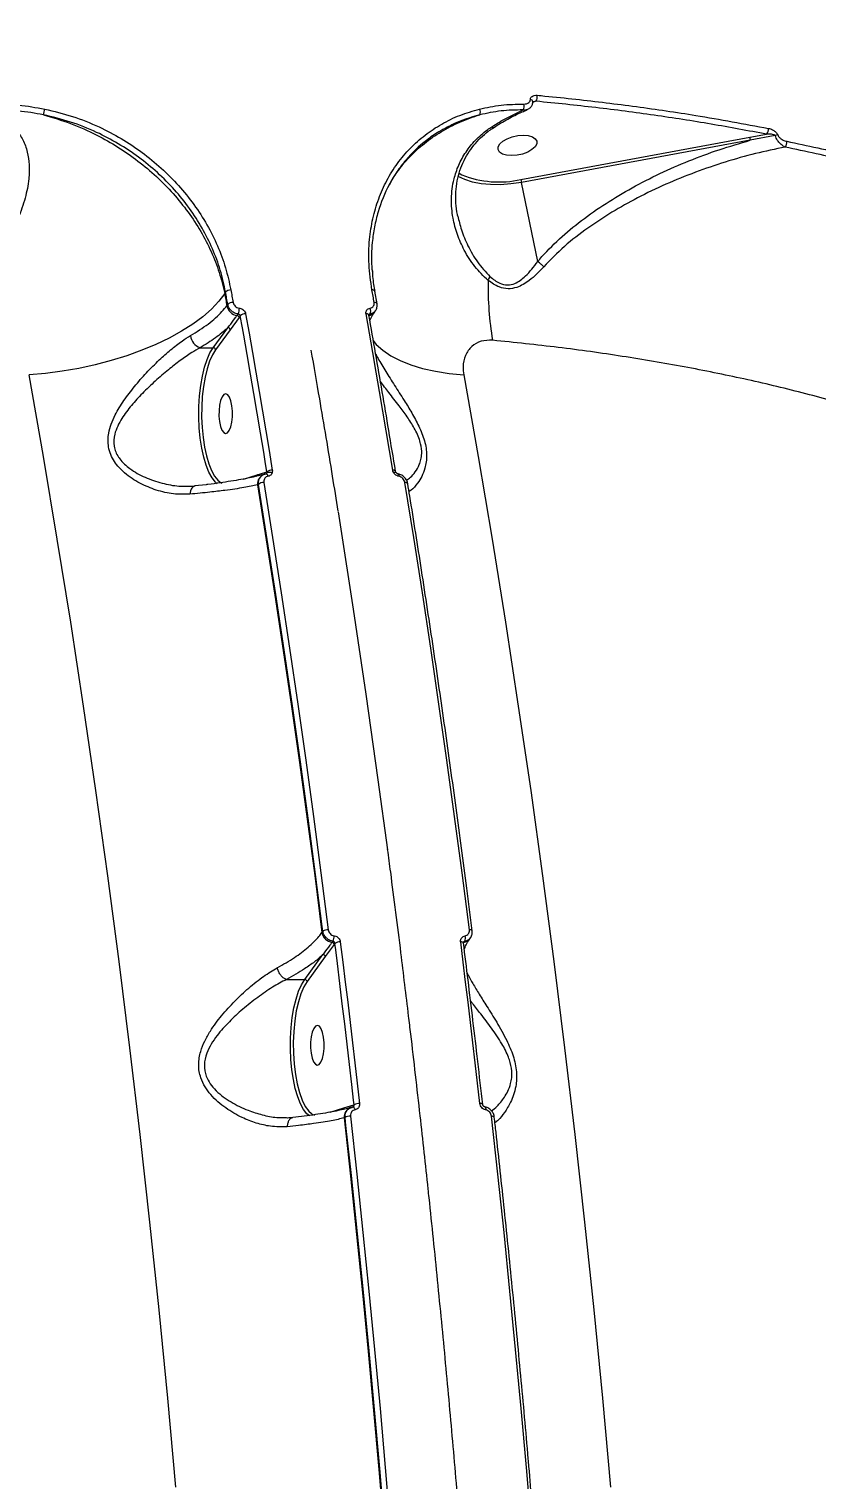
# Model space of a CAD drawing. Header units: millimetres. Extents: x -6901 to 7060, y -7557 to 6158.
# Drawn here: x -968.3 to -789.4, y 652.4 to 981.6 of the extents above; entities that cross this region are included whole.
import ezdxf

# ---------------------------------------------------------------- set-up
doc = ezdxf.new("R2010")
doc.units = ezdxf.units.MM
for name, color, linetype in [('DIKOM_ОБЪЕКТ', 7, 'Continuous'), ('DIKOM_РАЗМЕР_ЗОНА', 7, 'Continuous'), ('DIKOM_РАЗМЕР_ОБЪЕКТА', 7, 'Continuous')]:
    doc.layers.add(name, color=color, linetype=linetype)
doc.styles.add('style1', font='arial.ttf', dxfattribs={"width": 0.8})
doc.dimstyles.new('1-50', dxfattribs={"dimtxt": 300, "dimasz": 200, "dimexe": 100, "dimexo": 0, "dimgap": 100, "dimtad": 1, "dimtxsty": 'style1', "dimcen": 200, "dimclrd": 7, "dimclre": 7, "dimclrt": 7, "dimadec": 1, "dimazin": 2, "dimtfac": 1, "dimtmove": 0, "dimatfit": 2, "dimfxl": 0, "dimlwd": 25, "dimlwe": 18, "dimarcsym": 0})

# ---------------------------------------------------------------- blocks, each defined once
blk = doc.blocks.new('*D2')
at = {"layer": 'Defpoints', "color": 0, "transparency": 16777216}
for p in [(-1102.73, 4151.17), (-5819.23, -4492.42), (4721.24, -4492.42)]:
    blk.add_point(p, dxfattribs=at)
at = {"layer": 'DIKOM_РАЗМЕР_ОБЪЕКТА', "color": 7, "lineweight": 18, "transparency": 16777216}
for p, q in [((-1102.73, 4151.17), (-5919.23, 4151.17)), ((4721.24, -4492.42), (-5919.23, -4492.42))]:
    blk.add_line(p, q, dxfattribs=at)
at = {"layer": 'DIKOM_РАЗМЕР_ОБЪЕКТА', "color": 7, "lineweight": 25, "transparency": 16777216}
blk.add_line((-5819.23, 3951.17), (-5819.23, -4292.42), dxfattribs=at)
at = {"layer": 'DIKOM_РАЗМЕР_ОБЪЕКТА', "color": 7, "transparency": 16777216}
for points in [[(-5852.56, 3951.17), (-5785.89, 3951.17), (-5819.23, 4151.17)], [(-5852.56, -4292.42), (-5785.89, -4292.42), (-5819.23, -4492.42)]]:
    blk.add_solid(points, dxfattribs=at)
at = {"layer": 'DIKOM_РАЗМЕР_ОБЪЕКТА', "color": 7, "transparency": 16777216, "insert": (-6072.4, -170.63), "char_height": 300, "attachment_point": 5, "rotation": 90, "style": 'style1'}
blk.add_mtext('8650', dxfattribs=at)
blk = doc.blocks.new('*D3')
at = {"layer": 'Defpoints', "color": 0, "transparency": 16777216}
for p in [(-1553.27, 6158.28), (-6450.85, -6312.94), (5659.92, -6312.94)]:
    blk.add_point(p, dxfattribs=at)
at = {"layer": 'DIKOM_РАЗМЕР_ЗОНА', "color": 7, "lineweight": 18, "transparency": 16777216}
for p, q in [((-1553.27, 6158.28), (-6550.85, 6158.28)), ((5659.92, -6312.94), (-6550.85, -6312.94))]:
    blk.add_line(p, q, dxfattribs=at)
at = {"layer": 'DIKOM_РАЗМЕР_ЗОНА', "color": 7, "lineweight": 25, "transparency": 16777216}
blk.add_line((-6450.85, 5958.28), (-6450.85, -6112.94), dxfattribs=at)
at = {"layer": 'DIKOM_РАЗМЕР_ЗОНА', "color": 7, "transparency": 16777216}
for points in [[(-6484.18, 5958.28), (-6417.52, 5958.28), (-6450.85, 6158.28)], [(-6484.18, -6112.94), (-6417.52, -6112.94), (-6450.85, -6312.94)]]:
    blk.add_solid(points, dxfattribs=at)
at = {"layer": 'DIKOM_РАЗМЕР_ЗОНА', "color": 7, "transparency": 16777216, "insert": (-6704.02, -77.33), "char_height": 300, "attachment_point": 5, "rotation": 90, "style": 'style1'}
blk.add_mtext('12500', dxfattribs=at)

msp = doc.modelspace()

# ---------------------------------------------------------------- linework, layer by layer
at = {"layer": 'DIKOM_ОБЪЕКТ', "color": 7, "linetype": 'Continuous', "lineweight": 15}
for p, q in [((-853.209, 965.175), (-853.94, 964.91)), ((-856.627, 947.422), (-804.692, 956.989)), ((-804.576, 956.319), (-856.511, 946.753)), ((-804.692, 956.989), (-800.856, 957.688)), ((-798.923, 957.409), (-804.576, 956.319)), ((-870.67, 948.835), (-870.007, 948.463)), ((-852.822, 928.8), (-856.511, 946.753)), ((-923.671, 921.905), (-923.865, 921.565)), ((-889.289, 919.249), (-889.798, 922.083)), ((-923.368, 918.795), (-923.163, 919.073)), ((-920.592, 916.112), (-922.605, 913.332)), ((-921.055, 916.559), (-920.813, 916.887)), ((-920.316, 916.488), (-920.592, 916.112)), ((-919.832, 913.761), (-920.316, 916.488)), ((-890.9, 916.887), (-891.141, 916.559)), ((-889.875, 917.313), (-889.651, 917.617)), ((-926.481, 909.256), (-923.146, 913.786)), ((-922.605, 913.332), (-925.939, 908.803)), ((-929.443, 909.256), (-926.481, 909.256)), ((-914.266, 881.077), (-914.654, 883.436)), ((-919.576, 879.465), (-916.528, 880.414)), ((-914.818, 880.548), (-914.902, 880.52)), ((-914.556, 880.612), (-914.856, 880.526)), ((-914.736, 880.574), (-914.818, 880.548)), ((-914.726, 880.545), (-914.478, 880.637)), ((-914.521, 880.62), (-914.556, 880.612)), ((-914.478, 880.637), (-914.431, 880.652)), ((-928.092, 878.183), (-930.606, 877.888)), ((-916.186, 878.235), (-916.424, 878.161)), ((-915.561, 874.377), (-916.186, 878.235)), ((-901.575, 776.856), (-901.714, 777.955)), ((-901.78, 776.577), (-901.575, 776.856)), ((-899.005, 773.894), (-901.022, 771.108)), ((-899.467, 774.341), (-899.285, 774.589)), ((-898.846, 774.109), (-899.005, 773.894)), ((-898.669, 772.688), (-898.846, 774.109)), ((-869.554, 774.341), (-869.633, 774.233)), ((-869.371, 774.589), (-869.554, 774.341)), ((-868.287, 775.095), (-868.102, 775.346)), ((-905.709, 765.929), (-901.563, 771.561)), ((-901.022, 771.108), (-905.167, 765.476)), ((-909.848, 765.929), (-905.709, 765.929)), ((-896.796, 736.796), (-894.533, 737.458)), ((-894.487, 737.473), (-894.612, 738.577)), ((-894.533, 737.458), (-894.487, 737.473)), ((-899.901, 735.829), (-896.796, 736.796)), ((-896.546, 734.588), (-896.775, 734.517)), ((-896.35, 732.829), (-896.546, 734.588)), ((-895.169, 736.904), (-895.223, 736.886)), ((-894.907, 736.968), (-895.19, 736.882)), ((-895.029, 736.948), (-895.169, 736.904)), ((-895.018, 736.918), (-894.768, 737.011)), ((-894.855, 736.981), (-894.907, 736.968)), ((-894.768, 737.011), (-894.72, 737.029))]:
    msp.add_line(p, q, dxfattribs=at)
at = {"layer": 'DIKOM_ОБЪЕКТ', "color": 7, "linetype": 'Continuous', "lineweight": 15, "flags": 128}
for points in [[(-856.105, 957.472), (-854.967, 957.378), (-854.028, 957.104), (-853.364, 956.672), (-853.029, 956.117), (-853.051, 955.485), (-853.426, 954.825), (-854.126, 954.192), (-855.092, 953.637), (-856.248, 953.205), (-857.498, 952.931), (-858.743, 952.837), (-859.881, 952.931), (-860.82, 953.205), (-861.484, 953.637), (-861.819, 954.192), (-861.797, 954.825), (-861.422, 955.485), (-860.722, 956.117), (-859.756, 956.672), (-858.6, 957.104), (-857.35, 957.378), (-856.105, 957.472)], [(-870.053, 947.698), (-870.835, 948.111), (-870.925, 948.165)], [(-856.511, 946.753), (-858.903, 946.407), (-861.26, 946.242), (-863.533, 946.262), (-865.671, 946.464), (-867.628, 946.846), (-869.362, 947.399), (-870.053, 947.698)], [(-923.163, 919.073), (-923.226, 919.427), (-923.29, 919.782), (-923.353, 920.136), (-923.417, 920.49), (-923.48, 920.844), (-923.544, 921.198), (-923.608, 921.551), (-923.671, 921.905)], [(-922.467, 922.371), (-922.404, 922.017), (-922.34, 921.663), (-922.276, 921.308), (-922.213, 920.954), (-922.149, 920.6), (-922.086, 920.245), (-922.022, 919.891), (-921.959, 919.536)], [(-889.933, 919.536), (-889.996, 919.891), (-890.06, 920.245), (-890.123, 920.6), (-890.187, 920.954), (-890.251, 921.308), (-890.314, 921.663), (-890.378, 922.017), (-890.442, 922.371)], [(-889.797, 922.079), (-889.797, 922.079), (-889.829, 922.158), (-889.895, 922.228), (-889.993, 922.286), (-890.12, 922.33), (-890.272, 922.359), (-890.442, 922.371)], [(-923.865, 921.565), (-925.191, 919.787), (-926.848, 918.026), (-928.82, 916.296), (-931.09, 914.615), (-933.636, 912.997), (-936.437, 911.457), (-939.465, 910.01), (-942.694, 908.667), (-946.094, 907.443), (-949.634, 906.347), (-953.281, 905.39), (-957.004, 904.58), (-960.767, 903.925), (-964.536, 903.431), (-968.277, 903.103)], [(-923.865, 921.565), (-923.803, 921.219), (-923.741, 920.873), (-923.678, 920.527), (-923.616, 920.18), (-923.554, 919.834), (-923.492, 919.488), (-923.43, 919.141), (-923.368, 918.795)], [(-889.289, 919.249), (-889.32, 919.325), (-889.386, 919.394), (-889.484, 919.452), (-889.611, 919.496), (-889.763, 919.524), (-889.933, 919.536)], [(-919.106, 916.949), (-918.327, 912.551), (-917.555, 908.143), (-916.788, 903.727), (-916.028, 899.301), (-915.275, 894.866), (-914.527, 890.423), (-913.786, 885.97), (-913.05, 881.508)], [(-885.734, 881.509), (-886.469, 885.97), (-887.211, 890.423), (-887.958, 894.866), (-888.712, 899.301), (-889.472, 903.727), (-890.238, 908.143), (-891.011, 912.551), (-891.789, 916.949)], [(-891.141, 916.663), (-891.172, 916.739), (-891.239, 916.808), (-891.338, 916.865), (-891.466, 916.909), (-891.618, 916.937), (-891.789, 916.949)], [(-914.654, 883.436), (-915, 885.534), (-915.741, 889.983), (-916.488, 894.423), (-917.241, 898.854), (-918.001, 903.276), (-918.766, 907.689), (-919.538, 912.093), (-919.832, 913.761)], [(-925.59, 878.375), (-925.974, 878.726), (-926.739, 879.703), (-927.446, 881), (-928.08, 882.587), (-928.627, 884.43), (-929.075, 886.49), (-929.414, 888.719), (-929.638, 891.071), (-929.74, 893.493), (-929.718, 895.933), (-929.574, 898.336), (-929.31, 900.652), (-928.932, 902.828), (-928.449, 904.817), (-927.871, 906.576), (-927.21, 908.067), (-926.481, 909.256)], [(-925.939, 908.803), (-926.646, 907.65), (-927.287, 906.204), (-927.847, 904.498), (-928.316, 902.569), (-928.683, 900.459), (-928.938, 898.214), (-929.078, 895.883), (-929.099, 893.517), (-929, 891.168), (-928.784, 888.888), (-928.455, 886.726), (-928.02, 884.729), (-927.49, 882.942), (-926.875, 881.403), (-926.189, 880.146), (-925.448, 879.198), (-924.998, 878.798)], [(-890.26, 910.979), (-889.446, 910.01), (-887.96, 908.667), (-886.151, 907.443), (-884.034, 906.347), (-881.63, 905.39), (-878.959, 904.58), (-876.046, 903.925), (-872.919, 903.431), (-869.605, 903.103)], [(-934.931, 650.764), (-936.776, 670.91), (-938.743, 690.956), (-940.833, 710.897), (-943.044, 730.726), (-945.375, 750.436), (-947.827, 770.021), (-950.398, 789.475), (-953.087, 808.792), (-955.894, 827.965), (-958.817, 846.989), (-961.856, 865.857), (-965.009, 884.564), (-968.277, 903.103)], [(-869.605, 903.103), (-866.337, 884.564), (-863.184, 865.857), (-860.145, 846.989), (-857.221, 827.965), (-854.415, 808.792), (-851.726, 789.475), (-849.155, 770.021), (-846.703, 750.436), (-844.371, 730.726), (-842.161, 710.897), (-840.071, 690.956), (-838.103, 670.91), (-836.259, 650.764)], [(-923.222, 889.956), (-922.82, 890.471), (-922.485, 891.295), (-922.243, 892.362), (-922.113, 893.585), (-922.106, 894.866), (-922.223, 896.1), (-922.455, 897.188), (-922.781, 898.041), (-923.177, 898.591), (-923.61, 898.792), (-924.044, 898.629), (-924.445, 898.114), (-924.781, 897.29), (-925.023, 896.223), (-925.153, 895), (-925.16, 893.719), (-925.042, 892.485), (-924.811, 891.397), (-924.484, 890.544), (-924.089, 889.994), (-923.656, 889.793), (-923.222, 889.956)], [(-914.478, 880.637), (-914.421, 880.642), (-914.36, 880.624), (-914.298, 880.583), (-914.236, 880.52), (-914.175, 880.437), (-914.116, 880.335), (-914.062, 880.218), (-914.012, 880.087)], [(-885.088, 881.238), (-885.088, 881.239), (-885.119, 881.312), (-885.185, 881.377), (-885.284, 881.431), (-885.411, 881.472), (-885.563, 881.498), (-885.734, 881.509)], [(-884.564, 880.637), (-884.516, 880.642), (-884.516, 880.642)], [(-884.516, 880.642), (-884.472, 880.624), (-884.434, 880.583), (-884.401, 880.52), (-884.374, 880.437), (-884.356, 880.335), (-884.344, 880.218), (-884.341, 880.087)], [(-930.604, 877.879), (-930.637, 877.874), (-930.879, 877.79), (-931.104, 877.635), (-931.305, 877.415), (-931.476, 877.135), (-931.613, 876.805), (-931.71, 876.433), (-931.766, 876.03)], [(-924.998, 878.798), (-924.666, 878.58), (-924.501, 878.495)], [(-916.424, 878.161), (-914.421, 865.683), (-912.467, 853.138), (-910.562, 840.529), (-908.706, 827.857), (-906.899, 815.125), (-905.143, 802.333), (-903.436, 789.483), (-901.78, 776.577)], [(-914.976, 878.665), (-912.976, 866.2), (-911.025, 853.67), (-909.123, 841.076), (-907.269, 828.42), (-905.466, 815.702), (-903.711, 802.926), (-902.007, 790.091), (-900.353, 777.201)], [(-868.327, 777.201), (-869.981, 790.091), (-871.686, 802.926), (-873.44, 815.702), (-875.244, 828.42), (-877.097, 841.076), (-878.999, 853.671), (-880.951, 866.201), (-882.951, 878.665)], [(-882.31, 878.396), (-882.34, 878.469), (-882.406, 878.533), (-882.503, 878.586), (-882.63, 878.627), (-882.781, 878.654), (-882.951, 878.665)], [(-901.714, 777.955), (-903.228, 789.735), (-904.931, 802.559), (-906.684, 815.325), (-908.486, 828.032), (-910.338, 840.678), (-912.239, 853.261), (-914.188, 865.781), (-915.561, 874.377)], [(-898.143, 872.052), (-897.665, 869.065), (-894.685, 849.918), (-891.819, 830.623), (-889.068, 811.185), (-886.92, 795.309)], [(-867.694, 776.981), (-867.694, 776.985), (-867.722, 777.043), (-867.786, 777.095), (-867.882, 777.138), (-868.007, 777.171), (-868.157, 777.192), (-868.327, 777.201)], [(-897.618, 774.453), (-897.051, 769.892), (-896.49, 765.325), (-895.935, 760.751), (-895.386, 756.17), (-894.844, 751.584), (-894.308, 746.991), (-893.779, 742.391), (-893.255, 737.786)], [(-865.939, 737.786), (-866.463, 742.391), (-866.992, 746.991), (-867.528, 751.584), (-868.07, 756.17), (-868.619, 760.751), (-869.174, 765.325), (-869.735, 769.892), (-870.302, 774.453)], [(-869.663, 774.233), (-869.664, 774.238), (-869.693, 774.296), (-869.757, 774.348), (-869.854, 774.391), (-869.98, 774.423), (-870.131, 774.444), (-870.302, 774.453)], [(-869.668, 774.305), (-869.63, 774.321), (-869.554, 774.341)], [(-894.612, 738.577), (-895.01, 742.074), (-895.539, 746.67), (-896.075, 751.259), (-896.616, 755.842), (-897.164, 760.419), (-897.719, 764.989), (-898.279, 769.552), (-898.669, 772.688)], [(-904.644, 734.981), (-905.194, 735.463), (-905.954, 736.445), (-906.657, 737.742), (-907.287, 739.327), (-907.83, 741.166), (-908.276, 743.218), (-908.613, 745.439), (-908.835, 747.781), (-908.937, 750.192), (-908.917, 752.622), (-908.775, 755.016), (-908.514, 757.323), (-908.14, 759.494), (-907.662, 761.48), (-907.088, 763.239), (-906.433, 764.733), (-905.709, 765.929)], [(-905.167, 765.476), (-905.906, 764.242), (-906.57, 762.689), (-907.144, 760.854), (-907.614, 758.781), (-907.968, 756.52), (-908.198, 754.126), (-908.299, 751.657), (-908.267, 749.172), (-908.104, 746.731), (-907.814, 744.394), (-907.403, 742.216), (-906.882, 740.251), (-906.263, 738.545), (-905.561, 737.141), (-904.793, 736.071), (-904.166, 735.49)], [(-902.42, 746.671), (-902.018, 747.185), (-901.683, 748.009), (-901.441, 749.076), (-901.311, 750.3), (-901.304, 751.58), (-901.421, 752.815), (-901.653, 753.902), (-901.979, 754.756), (-902.375, 755.305), (-902.808, 755.507), (-903.242, 755.343), (-903.643, 754.829), (-903.979, 754.005), (-904.221, 752.938), (-904.351, 751.715), (-904.358, 750.434), (-904.24, 749.2), (-904.009, 748.112), (-903.682, 747.259), (-903.287, 746.709), (-902.854, 746.508), (-902.42, 746.671)], [(-865.302, 737.583), (-865.303, 737.59), (-865.331, 737.643), (-865.395, 737.69), (-865.491, 737.729), (-865.618, 737.759), (-865.769, 737.778), (-865.939, 737.786)], [(-904.166, 735.49), (-903.978, 735.363), (-903.447, 735.109)], [(-896.775, 734.517), (-895.328, 721.332), (-893.932, 708.099), (-892.588, 694.821), (-891.296, 681.498), (-890.056, 668.133), (-888.869, 654.727), (-887.735, 641.282), (-886.653, 627.8)], [(-895.32, 734.899), (-893.874, 721.729), (-892.48, 708.512), (-891.138, 695.249), (-889.848, 681.941), (-888.609, 668.592), (-887.424, 655.202), (-886.29, 641.773), (-885.209, 628.307)], [(-894.768, 737.011), (-894.708, 737.015), (-894.645, 736.991), (-894.579, 736.939), (-894.514, 736.861), (-894.45, 736.759), (-894.389, 736.636), (-894.334, 736.496), (-894.286, 736.343)], [(-864.855, 737.011), (-864.803, 737.016), (-864.799, 737.015), (-864.748, 736.991), (-864.703, 736.939), (-864.667, 736.861), (-864.639, 736.759), (-864.621, 736.636), (-864.613, 736.496), (-864.616, 736.343)], [(-853.184, 628.307), (-854.264, 641.773), (-855.398, 655.202), (-856.584, 668.592), (-857.822, 681.941), (-859.112, 695.249), (-860.454, 708.512), (-861.848, 721.729), (-863.294, 734.899)], [(-862.663, 734.7), (-862.664, 734.704), (-862.691, 734.757), (-862.754, 734.804), (-862.849, 734.843), (-862.974, 734.872), (-863.124, 734.891), (-863.294, 734.899)], [(-886.472, 628.436), (-887.524, 641.539), (-888.656, 654.957), (-889.841, 668.336), (-891.078, 681.674), (-892.368, 694.97), (-893.709, 708.223), (-895.102, 721.429), (-896.35, 732.829)]]:
    msp.add_lwpolyline(points, dxfattribs=at)
at = {"layer": 'DIKOM_ОБЪЕКТ', "color": 7, "linetype": 'Continuous', "lineweight": 15}
for centre, radius, start, end in [((-857.574, 964.068), 1.676, 328.78933, 16.16238), ((-854.535, 964.941), 0.637, 12.29967, 84.39469), ((-854.665, 966.166), 1.761, 325.75132, 11.92192), ((-973.898, 964.792), 9.301, 343.13463, 351.43475), ((-867.223, 962.709), 1.387, 333.65275, 30.21803), ((-801.949, 958.735), 1.514, 316.24047, 11.06409), ((-794.999, 958.323), 9.784, 187.8363, 191.81696), ((-798.232, 955.407), 2.117, 92.46774, 109.03802), ((-797.787, 955.804), 1.519, 317.26598, 10.68413), ((-861.646, 969.429), 22.572, 248.25895, 282.8474), ((-846.904, 948.762), 9.816, 187.84266, 191.8106), ((-867.704, 926.943), 4.342, 326.38977, 339.14188), ((-922.541, 920.77), 1.602, 87.38848, 134.89544), ((-790.725, 923.283), 73.375, 179.01894, 189.68019), ((-920.618, 919.326), 2.801, 190.92619, 261.02407), ((-922.032, 917.93), 1.608, 87.38682, 134.6912), ((-921.142, 916.006), 0.56, 10.91732, 81.03465), ((-923.667, 918.189), 3.136, 335.485, 1.00939), ((-919.184, 915.335), 1.616, 87.23241, 134.48542), ((-891.431, 918.488), 1.951, 278.55362, 322.9425), ((-892.347, 917.608), 1.617, 333.52104, 23.13274), ((-928.318, 912.413), 3.352, 187.18672, 250.38942), ((-923.154, 913.227), 0.559, 10.88907, 89.26479), ((-926.488, 908.697), 0.559, 10.88103, 89.28025), ((-917.024, 880.392), 0.496, 320.61178, 2.57227), ((-914.066, 878.31), 2.363, 110.73038, 183.6085), ((-914.644, 881.059), 0.456, 294.64346, 335.05596), ((-913.134, 879.818), 1.693, 87.16897, 131.95599), ((-913.71, 879.755), 1.227, 60.75574, 115.0796), ((-885.068, 880.363), 0.604, 80.79544, 129.92727), ((-915.057, 876.971), 1.696, 87.29052, 131.79248), ((-900.447, 775.202), 2.001, 87.28879, 124.29657), ((-899.03, 777.107), 2.801, 190.92545, 261.02557), ((-899.555, 773.788), 0.56, 10.92948, 81.02249), ((-901.817, 775.858), 2.832, 333.38203, 359.39092), ((-897.717, 772.438), 2.017, 87.19316, 124.05539), ((-869.844, 776.27), 1.951, 278.55235, 322.94317), ((-870.81, 775.277), 1.594, 334.45957, 20.23327), ((-901.571, 771.002), 0.559, 10.8808, 89.27677), ((-905.716, 765.37), 0.559, 10.87668, 89.28089), ((-895.004, 737.428), 0.472, 288.48134, 3.6525), ((-893.358, 735.613), 2.176, 87.28392, 121.24785), ((-897.29, 736.774), 0.495, 318.78658, 2.58578), ((-894.419, 734.666), 2.361, 109.92193, 183.62582), ((-895.419, 732.718), 2.184, 87.38176, 121.059)]:
    msp.add_arc(centre, radius, start, end, dxfattribs=at)
for points, knots in [([(-1392.428, 837.204), (-1390.636, 839.493), (-1385.931, 845.498), (-1377.088, 855.126), (-1366.055, 866.05), (-1354.065, 876.705), (-1341.239, 887.063), (-1327.642, 897.102), (-1313.056, 906.985), (-1297.489, 916.67), (-1280.974, 926.118), (-1263.868, 935.126), (-1246.245, 943.671), (-1228.187, 951.745), (-1209.403, 959.476), (-1189.93, 966.825), (-1169.821, 973.755), (-1149.504, 980.119), (-1129.055, 985.908), (-1108.549, 991.127), (-1087.663, 995.858), (-1066.456, 1000.064), (-1044.996, 1003.717), (-1023.733, 1006.743), (-1002.738, 1009.144), (-982.07, 1010.939), (-961.411, 1012.155), (-940.837, 1012.763), (-920.418, 1012.751), (-901.998, 1012.152), (-885.482, 1011.167), (-875.763, 1010.265), (-870.898, 1009.814)], [0, 0, 0, 0, 0.0213229, 0.0559646, 0.0906345, 0.1252764, 0.1589414, 0.1926323, 0.2262974, 0.2609393, 0.2956097, 0.3302517, 0.3639414, 0.3976567, 0.4313463, 0.4660117, 0.5007054, 0.5353709, 0.5691159, 0.6028868, 0.6366318, 0.6713524, 0.7061012, 0.7408219, 0.7746511, 0.8085063, 0.8423356, 0.8771407, 0.9119739, 0.946779, 0.9733646, 1, 1, 1, 1]), ([(-976.499, 964.535), (-974.54, 964.51), (-970.596, 964.458), (-966.675, 963.759), (-964.7, 963.407)], [0, 0, 0, 0, 0.4964926, 1, 1, 1, 1]), ([(-866.025, 963.407), (-864.41, 963.755), (-861.157, 964.456), (-857.703, 964.508), (-855.964, 964.535)], [0, 0, 0, 0, 0.4964961, 1, 1, 1, 1]), ([(-855.964, 964.535), (-855.748, 964.548), (-855.32, 964.574), (-854.842, 964.819), (-854.533, 965.159), (-854.493, 965.44), (-854.473, 965.575)], [0, 0, 0, 0, 0.297501, 0.5890715, 0.8028673, 1, 1, 1, 1]), ([(-855.207, 963.276), (-855.012, 963.367), (-854.602, 963.558), (-854.155, 964.092), (-853.91, 964.639), (-853.938, 964.979), (-853.946, 965.077)], [0, 0, 0, 0, 0.2784704, 0.5847505, 0.8792775, 1, 1, 1, 1]), ([(-854.473, 965.575), (-854.472, 965.609), (-854.466, 965.762), (-854.369, 966.031), (-854.075, 966.333), (-853.585, 966.54), (-853.161, 966.533), (-852.941, 966.53)], [0, 0, 0, 0, 0.0490769, 0.2179404, 0.4267023, 0.7022364, 1, 1, 1, 1]), ([(-853.947, 964.973), (-853.949, 964.976), (-853.953, 964.979), (-853.892, 964.996), (-853.876, 965)], [0, 0, 0, 0, 0.7378641, 1, 1, 1, 1]), ([(-853.209, 965.175), (-853.383, 965.144), (-853.612, 965.103), (-853.824, 965.017), (-853.874, 964.997)], [0, 0, 0, 0, 0.7614757, 1, 1, 1, 1]), ([(-800.856, 957.688), (-805.037, 958.473), (-813.399, 960.044), (-826.363, 962.04), (-839.6, 963.793), (-848.672, 964.714), (-853.209, 965.175)], [0, 0, 0, 0, 0.2493134, 0.4986282, 0.7493133, 1, 1, 1, 1]), ([(-852.941, 966.53), (-852.355, 966.474), (-849.425, 966.193), (-841.851, 965.406), (-830.377, 963.999), (-815.72, 961.857), (-805.922, 960.039), (-800.463, 959.026)], [0, 0, 0, 0, 0.0321668, 0.1608346, 0.4183963, 0.6759574, 1, 1, 1, 1]), ([(-964.997, 962.094), (-966.901, 962.435), (-970.736, 963.121), (-974.595, 963.174), (-976.538, 963.2)], [0, 0, 0, 0, 0.4964836, 1, 1, 1, 1]), ([(-964.997, 962.094), (-962.932, 961.486), (-958.804, 960.269), (-953.146, 957.726), (-948.041, 954.832), (-943.504, 951.675), (-939.297, 948.141), (-935.488, 944.257), (-932.114, 940.084), (-929.213, 935.674), (-926.856, 931.077), (-924.999, 926.356), (-924.243, 923.16), (-923.865, 921.565)], [0, 0, 0, 0, 0.1033751, 0.2067501, 0.2946067, 0.3827349, 0.4705917, 0.5587484, 0.6471792, 0.7353363, 0.8234658, 0.9118691, 1, 1, 1, 1]), ([(-923.671, 921.905), (-924.027, 923.554), (-924.74, 926.855), (-926.558, 931.711), (-928.894, 936.422), (-931.797, 940.916), (-935.197, 945.14), (-939.055, 949.035), (-943.335, 952.532), (-947.967, 955.604), (-953.137, 958.321), (-958.819, 960.603), (-962.938, 961.597), (-964.997, 962.094)], [0, 0, 0, 0, 0.0886936, 0.1776678, 0.2663587, 0.3550662, 0.4440572, 0.5327618, 0.6211389, 0.7097994, 0.7981765, 0.8990872, 1, 1, 1, 1]), ([(-964.7, 963.407), (-962.597, 962.898), (-958.389, 961.879), (-952.584, 959.544), (-947.301, 956.768), (-942.568, 953.63), (-938.194, 950.058), (-934.251, 946.081), (-930.775, 941.77), (-927.808, 937.183), (-925.419, 932.376), (-923.561, 927.421), (-922.832, 924.053), (-922.467, 922.371)], [0, 0, 0, 0, 0.1009693, 0.201936, 0.2903383, 0.3790231, 0.4674243, 0.5561139, 0.6450888, 0.7337801, 0.8224245, 0.9113542, 1, 1, 1, 1]), ([(-890.442, 922.371), (-890.716, 924.309), (-891.264, 928.186), (-891.105, 933.603), (-890.327, 938.569), (-889.008, 943.054), (-887.14, 947.256), (-884.724, 951.106), (-881.812, 954.559), (-878.447, 957.572), (-874.654, 960.069), (-870.523, 962.089), (-867.523, 962.968), (-866.025, 963.407)], [0, 0, 0, 0, 0.1021862, 0.2043677, 0.2924905, 0.3808932, 0.4690134, 0.5574032, 0.6460767, 0.7344674, 0.8228822, 0.9115789, 1, 1, 1, 1]), ([(-886.422, 946.281), (-886.092, 946.895), (-885.047, 948.835), (-882.718, 951.739), (-879.499, 954.961), (-875.772, 957.725), (-871.635, 960.027), (-868.286, 961.383), (-866.351, 961.979), (-865.98, 962.094)], [0, 0, 0, 0, 0.0809677, 0.2560532, 0.4305857, 0.6062994, 0.7825794, 0.9582935, 1, 1, 1, 1]), ([(-865.98, 962.094), (-868.158, 961.466), (-870.727, 960.725), (-872.991, 959.463), (-873.336, 959.271)], [0, 0, 0, 0, 0.8474849, 1, 1, 1, 1]), ([(-856.141, 963.2), (-857.818, 963.175), (-861.197, 963.124), (-864.378, 962.439), (-865.98, 962.094)], [0, 0, 0, 0, 0.496476, 1, 1, 1, 1]), ([(-863.23, 959.389), (-862.085, 960.095), (-859.784, 961.514), (-857.358, 962.636), (-856.141, 963.2)], [0, 0, 0, 0, 0.4978691, 1, 1, 1, 1]), ([(-862.895, 959.148), (-862.86, 959.173), (-861.813, 959.903), (-859.631, 961.117), (-857.095, 962.461), (-855.589, 963.068), (-855.2, 963.224)], [0, 0, 0, 0, 0.0146179, 0.4341594, 0.8539679, 1, 1, 1, 1]), ([(-855.229, 963.292), (-855.286, 963.256), (-855.526, 963.104), (-855.875, 963.159), (-856.141, 963.2)], [0, 0, 0, 0, 0.2387419, 1, 1, 1, 1]), ([(-971.918, 959.389), (-971.699, 959.169), (-970.821, 958.288), (-969.587, 956.446), (-968.581, 953.739), (-968.149, 950.732), (-968.257, 947.229), (-969.063, 943.16), (-970.577, 938.929), (-972.508, 934.961), (-974.75, 931.285), (-977.403, 927.638), (-979.624, 925.582), (-980.751, 924.539)], [0, 0, 0, 0, 0.0275937, 0.1106113, 0.1968357, 0.2795701, 0.3647242, 0.4761306, 0.5919429, 0.6876594, 0.7854561, 0.8910819, 1, 1, 1, 1]), ([(-873.336, 959.271), (-873.991, 958.93), (-875.651, 958.068), (-878.951, 955.738), (-882.165, 952.696), (-884.833, 949.167), (-887.125, 945.356), (-888.831, 941.156), (-889.924, 936.679), (-890.476, 932.544), (-890.686, 929.147), (-890.411, 926.906), (-890.366, 926.543)], [0, 0, 0, 0, 0.0574587, 0.1457848, 0.3173031, 0.405648, 0.493991, 0.6650967, 0.7531947, 0.8412951, 0.9743269, 1, 1, 1, 1]), ([(-864.088, 924.539), (-865.128, 925.546), (-867.244, 927.596), (-869.485, 931.218), (-871.134, 934.934), (-872.182, 938.847), (-872.548, 943.102), (-872.033, 947.145), (-870.827, 950.702), (-869.2, 953.676), (-866.995, 956.414), (-864.903, 958.263), (-863.557, 959.169), (-863.23, 959.389)], [0, 0, 0, 0, 0.1053245, 0.2145482, 0.3102874, 0.408061, 0.5195917, 0.6352773, 0.7180659, 0.8031645, 0.8862438, 0.9724048, 1, 1, 1, 1]), ([(-870.958, 939.128), (-870.987, 939.239), (-871.236, 940.209), (-871.413, 942.055), (-871.453, 944.607), (-871.137, 947.087), (-870.52, 949.464), (-869.607, 951.705), (-868.426, 953.769), (-867.011, 955.631), (-865.383, 957.271), (-863.998, 958.44), (-863.107, 958.986), (-862.877, 959.126)], [0, 0, 0, 0, 0.0151937, 0.1326807, 0.247485, 0.3596281, 0.4698653, 0.5768543, 0.6799292, 0.778907, 0.8740292, 0.9675462, 1, 1, 1, 1]), ([(-863.23, 959.389), (-863.214, 959.372), (-863.15, 959.304), (-863.013, 959.181), (-862.9, 959.098), (-862.899, 959.157), (-862.899, 959.16)], [0, 0, 0, 0, 0.0945116, 0.3762596, 0.9713939, 1, 1, 1, 1]), ([(-800.463, 959.026), (-800.389, 959.009), (-800.019, 958.929), (-799.437, 958.691), (-798.854, 958.269), (-798.498, 957.886), (-798.382, 957.644), (-798.323, 957.523)], [0, 0, 0, 0, 0.0951199, 0.4719662, 0.7157855, 0.8572371, 1, 1, 1, 1]), ([(-852.822, 928.8), (-852.671, 928.978), (-851.152, 930.772), (-847.972, 933.997), (-842.895, 938.207), (-837.364, 942.07), (-831.39, 945.626), (-825.099, 948.843), (-818.483, 951.721), (-811.648, 954.265), (-806.933, 955.635), (-804.576, 956.319)], [0, 0, 0, 0, 0.0129743, 0.1306102, 0.2483386, 0.3704481, 0.4925893, 0.6182919, 0.7440053, 0.8720029, 1, 1, 1, 1]), ([(-796.671, 954.773), (-798.908, 954.304), (-803.493, 953.342), (-810.287, 951.416), (-817.087, 949.102), (-823.748, 946.397), (-830.076, 943.366), (-836.014, 940.051), (-841.563, 936.402), (-846.852, 932.349), (-849.913, 929.198), (-851.443, 927.623)], [0, 0, 0, 0, 0.107957, 0.2212638, 0.3345713, 0.449783, 0.5649856, 0.6720703, 0.7791288, 0.8896208, 1, 1, 1, 1]), ([(-798.923, 957.409), (-798.944, 957.431), (-798.986, 957.473), (-799.114, 957.537), (-799.381, 957.62), (-799.911, 957.693), (-800.432, 957.707), (-800.783, 957.691), (-800.856, 957.688)], [0, 0, 0, 0, 0.0461168, 0.0901379, 0.2101221, 0.4598406, 0.889169, 1, 1, 1, 1]), ([(-796.671, 954.773), (-796.74, 954.807), (-797.101, 954.986), (-797.699, 955.45), (-798.31, 956.184), (-798.703, 956.827), (-798.848, 957.211), (-798.923, 957.409)], [0, 0, 0, 0, 0.0825295, 0.4350719, 0.6772428, 0.8329945, 1, 1, 1, 1]), ([(-798.323, 957.523), (-798.267, 957.404), (-798.154, 957.169), (-797.812, 956.801), (-797.255, 956.401), (-796.707, 956.178), (-796.361, 956.1), (-796.294, 956.085)], [0, 0, 0, 0, 0.1456088, 0.2899631, 0.5320864, 0.9098061, 1, 1, 1, 1]), ([(-743.569, 940.285), (-747.696, 941.69), (-755.952, 944.5), (-769.018, 948.277), (-782.534, 951.757), (-791.959, 953.768), (-796.671, 954.773)], [0, 0, 0, 0, 0.2490952, 0.4981945, 0.7490978, 1, 1, 1, 1]), ([(-796.294, 956.085), (-791.605, 955.085), (-782.226, 953.085), (-768.707, 949.61), (-755.574, 945.818), (-747.239, 942.982), (-743.072, 941.564)], [0, 0, 0, 0, 0.2490971, 0.4981946, 0.7490973, 1, 1, 1, 1]), ([(-870.939, 939.133), (-870.701, 938.092), (-870.176, 935.786), (-868.676, 932.283), (-866.609, 928.596), (-864.643, 926.473), (-863.647, 925.397)], [0, 0, 0, 0, 0.2062605, 0.4567121, 0.7246636, 1, 1, 1, 1]), ([(-863.647, 925.397), (-862.936, 924.815), (-861.723, 923.823), (-859.665, 923.372), (-858.058, 923.755), (-856.723, 924.543), (-854.915, 926.081), (-853.7, 927.601), (-852.818, 928.791), (-852.817, 928.792)], [0, 0, 0, 0, 0.1886117, 0.3216702, 0.4555524, 0.5691464, 0.6831272, 0.9996878, 1, 1, 1, 1]), ([(-852.817, 928.792), (-852.818, 928.793), (-852.82, 928.795), (-852.821, 928.798), (-852.822, 928.8), (-852.822, 928.8)], [0, 0, 0, 0, 0.3476533, 0.8168142, 1, 1, 1, 1]), ([(-851.443, 927.623), (-851.47, 927.653), (-851.662, 927.866), (-852.11, 928.298), (-852.569, 928.619), (-852.817, 928.792)], [0, 0, 0, 0, 0.0699715, 0.4978331, 1, 1, 1, 1]), ([(-889.704, 922.089), (-889.749, 922.309), (-890.034, 923.706), (-890.224, 925.254), (-890.271, 926.559), (-890.276, 926.709)], [0, 0, 0, 0, 0.1420921, 0.9015619, 1, 1, 1, 1]), ([(-851.443, 927.623), (-852.508, 926.513), (-853.967, 924.993), (-856.09, 923.57), (-857.67, 922.834), (-859.529, 922.514), (-861.846, 922.965), (-863.267, 923.962), (-864.088, 924.539)], [0, 0, 0, 0, 0.3030738, 0.4152355, 0.5295144, 0.6687547, 0.8085382, 1, 1, 1, 1]), ([(-931.644, 911.994), (-930.248, 912.862), (-927.416, 914.624), (-924.844, 916.946), (-923.724, 918.349), (-923.368, 918.795)], [0, 0, 0, 0, 0.3984842, 0.8085148, 1, 1, 1, 1]), ([(-920.813, 916.887), (-920.855, 916.894), (-921.165, 916.944), (-921.743, 917.15), (-922.431, 917.652), (-922.955, 918.318), (-923.094, 918.822), (-923.163, 919.073)], [0, 0, 0, 0, 0.0371, 0.2779567, 0.5187459, 0.7593438, 1, 1, 1, 1]), ([(-921.959, 919.536), (-921.916, 919.387), (-921.83, 919.087), (-921.512, 918.693), (-921.094, 918.396), (-920.744, 918.276), (-920.556, 918.248), (-920.531, 918.244)], [0, 0, 0, 0, 0.2404557, 0.481017, 0.7218995, 0.9628777, 1, 1, 1, 1]), ([(-890.86, 918.244), (-890.715, 918.281), (-890.425, 918.354), (-890.105, 918.641), (-889.921, 919.021), (-889.901, 919.341), (-889.929, 919.513), (-889.933, 919.536)], [0, 0, 0, 0, 0.2407599, 0.4813492, 0.7221396, 0.9628092, 1, 1, 1, 1]), ([(-889.651, 917.641), (-889.632, 917.658), (-889.421, 917.859), (-889.283, 918.424), (-889.198, 918.975), (-889.291, 919.238), (-889.294, 919.248)], [0, 0, 0, 0, 0.0446289, 0.5178392, 0.9810624, 1, 1, 1, 1]), ([(-923.146, 913.786), (-923.036, 913.927), (-922.482, 914.632), (-921.784, 915.571), (-921.212, 916.347), (-921.055, 916.559)], [0, 0, 0, 0, 0.1536465, 0.7682756, 1, 1, 1, 1]), ([(-920.316, 916.488), (-920.332, 916.535), (-920.364, 916.631), (-920.475, 916.754), (-920.62, 916.844), (-920.74, 916.879), (-920.805, 916.886), (-920.813, 916.887)], [0, 0, 0, 0, 0.2403013, 0.4811626, 0.7222557, 0.9628323, 1, 1, 1, 1]), ([(-920.531, 918.244), (-920.506, 918.24), (-920.318, 918.212), (-919.969, 918.091), (-919.551, 917.794), (-919.233, 917.398), (-919.148, 917.099), (-919.106, 916.949)], [0, 0, 0, 0, 0.0373024, 0.2782401, 0.519051, 0.7595544, 1, 1, 1, 1]), ([(-891.789, 916.949), (-891.793, 916.972), (-891.821, 917.144), (-891.801, 917.465), (-891.616, 917.845), (-891.296, 918.133), (-891.005, 918.207), (-890.86, 918.244)], [0, 0, 0, 0, 0.0371947, 0.2778797, 0.5185642, 0.7592576, 1, 1, 1, 1]), ([(-891.137, 916.658), (-891.14, 916.679), (-891.15, 916.739), (-891.139, 916.754), (-891.135, 916.758), (-891.134, 916.759)], [0, 0, 0, 0, 0.2444084, 0.7153999, 1, 1, 1, 1]), ([(-885.088, 881.238), (-885.598, 884.327), (-887.076, 893.284), (-889.095, 905.092), (-890.629, 913.771), (-891.141, 916.663)], [0, 0, 0, 0, 0.259793, 0.7534281, 1, 1, 1, 1]), ([(-890.9, 916.887), (-890.945, 916.876), (-891.037, 916.855), (-891.115, 916.803), (-891.134, 916.762), (-891.134, 916.76)], [0, 0, 0, 0, 0.4907703, 0.9830577, 1, 1, 1, 1]), ([(-890.918, 915.396), (-890.833, 915.598), (-890.583, 916.197), (-890.193, 916.858), (-889.826, 917.315), (-889.821, 917.32)], [0, 0, 0, 0, 0.3347517, 0.9920117, 1, 1, 1, 1]), ([(-889.648, 917.636), (-889.656, 917.621), (-889.763, 917.393), (-890.185, 917.087), (-890.662, 916.954), (-890.9, 916.887)], [0, 0, 0, 0, 0.034954, 0.5173856, 1, 1, 1, 1]), ([(-931.766, 876.03), (-933.002, 876.003), (-935.512, 875.949), (-939.373, 876.853), (-943.173, 878.411), (-946.488, 880.575), (-948.666, 882.919), (-949.78, 885), (-950.4, 887.147), (-950.334, 889.548), (-949.643, 891.975), (-948.536, 894.467), (-946.779, 897.325), (-944.355, 900.506), (-941.633, 903.598), (-938.853, 906.396), (-936.123, 908.83), (-933.735, 910.704), (-932.271, 911.607), (-931.644, 911.994)], [0, 0, 0, 0, 0.0747578, 0.1519106, 0.2273912, 0.3051768, 0.3688503, 0.4010394, 0.4343299, 0.490458, 0.5278019, 0.5660848, 0.6301029, 0.695766, 0.7637286, 0.833224, 0.8928273, 0.9540613, 1, 1, 1, 1]), ([(-923.146, 913.786), (-924.037, 913.016), (-925.834, 911.462), (-928.233, 909.996), (-929.443, 909.256)], [0, 0, 0, 0, 0.4956341, 1, 1, 1, 1]), ([(-929.443, 909.256), (-930.075, 908.898), (-931.535, 908.07), (-933.965, 906.377), (-936.749, 904.212), (-939.654, 901.707), (-942.482, 899.001), (-945.068, 896.185), (-946.954, 893.699), (-948.197, 891.481), (-948.991, 889.377), (-949.172, 886.872), (-948.392, 885.03), (-947.173, 883.307), (-945.256, 881.559), (-941.925, 879.734), (-938.131, 878.474), (-934.857, 877.815), (-932.957, 877.867), (-932.311, 877.884)], [0, 0, 0, 0, 0.0484807, 0.1120567, 0.1773041, 0.2499731, 0.3241297, 0.3913798, 0.4599982, 0.4975505, 0.5359975, 0.5903185, 0.6439749, 0.6536689, 0.7177182, 0.7968049, 0.8785262, 0.9587059, 1, 1, 1, 1]), ([(-898.108, 872.199), (-898.527, 874.831), (-899.887, 883.372), (-901.922, 895.546), (-903.578, 905.026), (-904.221, 908.703)], [0, 0, 0, 0, 0.2143301, 0.6952883, 1, 1, 1, 1]), ([(-863.054, 910.945), (-863.949, 910.935), (-865.75, 910.914), (-867.92, 909.629), (-869.345, 907.6), (-869.865, 905.29), (-869.679, 903.728), (-869.605, 903.103)], [0, 0, 0, 0, 0.2099126, 0.4228999, 0.6382634, 0.8553497, 1, 1, 1, 1]), ([(-656.863, 790.388), (-657.354, 793), (-658.484, 799.014), (-661.611, 808.129), (-666.042, 817.84), (-671.728, 827.304), (-678.63, 836.493), (-686.605, 845.193), (-695.591, 853.39), (-705.515, 861.076), (-716.544, 868.383), (-728.69, 875.271), (-741.936, 881.703), (-755.066, 887.155), (-767.814, 891.739), (-779.993, 895.586), (-792.705, 899.085), (-805.906, 902.222), (-819.533, 904.984), (-833.601, 907.367), (-848.079, 909.4), (-858.063, 910.43), (-863.054, 910.945)], [0, 0, 0, 0, 0.0418878, 0.096446, 0.150962, 0.2070687, 0.2632215, 0.3193281, 0.3737148, 0.4281436, 0.4825305, 0.5385019, 0.5945194, 0.6504909, 0.693934, 0.737377, 0.7811668, 0.8249566, 0.8685423, 0.9121281, 0.9560639, 1, 1, 1, 1]), ([(-889.596, 907.894), (-889.414, 907.533), (-888.8, 906.32), (-887.336, 903.897), (-885.329, 900.73), (-883.284, 897.58), (-881.379, 894.49), (-879.714, 891.439), (-878.613, 888.683), (-878.125, 886.46), (-877.992, 884.833), (-878.093, 883.302), (-878.45, 881.643), (-879.122, 879.985), (-880.209, 878.264), (-881.245, 877.073), (-881.872, 876.74), (-882.028, 876.657)], [0, 0, 0, 0, 0.0395193, 0.132638, 0.2259151, 0.3213085, 0.3948711, 0.4703194, 0.5503629, 0.5904444, 0.6319334, 0.6747866, 0.718751, 0.7884186, 0.8598065, 0.9651237, 1, 1, 1, 1]), ([(-882.599, 879.182), (-882.298, 879.386), (-881.614, 879.85), (-880.588, 881.06), (-879.767, 882.435), (-879.288, 883.885), (-879.071, 885.424), (-879.225, 886.907), (-879.763, 888.858), (-880.759, 891.005), (-882.473, 893.656), (-884.455, 896.346), (-886.551, 899.018), (-887.886, 900.76), (-888.518, 901.583)], [0, 0, 0, 0, 0.0719751, 0.1637089, 0.2572725, 0.311116, 0.3664441, 0.4443413, 0.4662281, 0.5660927, 0.661868, 0.7608885, 0.8870087, 1, 1, 1, 1]), ([(-914.915, 880.549), (-915.025, 880.514), (-915.475, 880.369), (-916.567, 880.09), (-918.195, 879.723), (-920.159, 879.344), (-922.399, 878.964), (-924.919, 878.592), (-926.83, 878.33), (-927.954, 878.199), (-928.092, 878.183)], [0, 0, 0, 0, 0.0472095, 0.1924014, 0.3444806, 0.5007313, 0.6592645, 0.8187037, 0.9778071, 1, 1, 1, 1]), ([(-916.528, 880.414), (-916.427, 880.445), (-915.673, 880.674), (-914.919, 880.89), (-914.266, 881.077)], [0, 0, 0, 0, 0.1343437, 1, 1, 1, 1]), ([(-916.186, 878.235), (-916.193, 878.319), (-916.221, 878.672), (-916.121, 879.276), (-915.754, 879.93), (-915.27, 880.381), (-914.879, 880.499), (-914.726, 880.545)], [0, 0, 0, 0, 0.081542, 0.3431374, 0.5935072, 0.8399642, 1, 1, 1, 1]), ([(-914.012, 880.087), (-914.156, 880.046), (-914.444, 879.963), (-914.766, 879.668), (-914.967, 879.278), (-915.01, 878.922), (-914.983, 878.714), (-914.976, 878.665)], [0, 0, 0, 0, 0.2249415, 0.4495697, 0.6803564, 0.9238183, 1, 1, 1, 1]), ([(-914.431, 880.652), (-914.409, 880.658), (-914.378, 880.666), (-914.316, 880.704), (-914.255, 880.766), (-914.238, 880.834), (-914.23, 880.866)], [0, 0, 0, 0, 0.1670338, 0.2336267, 0.6294262, 1, 1, 1, 1]), ([(-914.23, 880.866), (-914.229, 880.916), (-914.228, 880.985), (-914.257, 881.056), (-914.266, 881.077)], [0, 0, 0, 0, 0.7053746, 1, 1, 1, 1]), ([(-913.11, 880.826), (-913.162, 880.718), (-913.274, 880.486), (-913.583, 880.21), (-913.869, 880.128), (-914.012, 880.087)], [0, 0, 0, 0, 0.2985996, 0.6490667, 1, 1, 1, 1]), ([(-913.05, 881.508), (-913.042, 881.441), (-913.011, 881.205), (-913.069, 880.984), (-913.11, 880.826)], [0, 0, 0, 0, 0.2879083, 1, 1, 1, 1]), ([(-885.455, 880.826), (-885.495, 880.888), (-885.633, 881.103), (-885.692, 881.34), (-885.734, 881.509)], [0, 0, 0, 0, 0.2879818, 1, 1, 1, 1]), ([(-884.341, 880.087), (-884.494, 880.128), (-884.798, 880.211), (-885.187, 880.486), (-885.371, 880.719), (-885.455, 880.826)], [0, 0, 0, 0, 0.3509463, 0.7013922, 1, 1, 1, 1]), ([(-884.967, 880.961), (-884.987, 880.99), (-885.047, 881.074), (-885.078, 881.173), (-885.085, 881.227), (-885.087, 881.237)], [0, 0, 0, 0, 0.2995071, 0.8617681, 1, 1, 1, 1]), ([(-884.514, 880.644), (-884.533, 880.647), (-884.586, 880.655), (-884.702, 880.705), (-884.83, 880.795), (-884.923, 880.887), (-884.959, 880.945), (-884.968, 880.96)], [0, 0, 0, 0, 0.1370509, 0.3769887, 0.6308454, 0.9030496, 1, 1, 1, 1]), ([(-882.324, 878.395), (-882.329, 878.45), (-882.361, 878.791), (-882.648, 879.401), (-883.243, 880.092), (-883.918, 880.523), (-884.368, 880.587), (-884.516, 880.608)], [0, 0, 0, 0, 0.0511676, 0.3165044, 0.5890995, 0.8644968, 1, 1, 1, 1]), ([(-882.951, 878.665), (-882.994, 878.833), (-883.082, 879.169), (-883.415, 879.613), (-883.849, 879.951), (-884.179, 880.042), (-884.341, 880.087)], [0, 0, 0, 0, 0.2566277, 0.5136431, 0.7612167, 1, 1, 1, 1]), ([(-930.592, 877.864), (-930.646, 877.854), (-931.198, 877.754), (-931.788, 877.769), (-932.32, 877.783)], [0, 0, 0, 0, 0.0986569, 1, 1, 1, 1]), ([(-916.424, 878.161), (-917.381, 877.946), (-919.32, 877.51), (-923.182, 876.946), (-927.344, 876.447), (-930.214, 876.177), (-931.766, 876.03)], [0, 0, 0, 0, 0.2848652, 0.5777549, 0.7715656, 1, 1, 1, 1]), ([(-867.694, 776.981), (-868.102, 780.195), (-869.287, 789.516), (-871.326, 804.86), (-873.842, 822.969), (-876.459, 840.956), (-879.128, 858.504), (-881.101, 870.954), (-882.159, 877.463), (-882.31, 878.396)], [0, 0, 0, 0, 0.0934427, 0.2709906, 0.448541, 0.6260916, 0.8036432, 0.971852, 1, 1, 1, 1]), ([(-882.116, 757.627), (-882.692, 762.412), (-884.007, 773.344), (-885.603, 785.937), (-886.648, 793.712), (-886.878, 795.423)], [0, 0, 0, 0, 0.3777906, 0.8630894, 1, 1, 1, 1]), ([(-900.353, 777.201), (-900.317, 777.043), (-900.245, 776.725), (-899.945, 776.306), (-899.541, 775.992), (-899.197, 775.863), (-899.011, 775.832), (-898.985, 775.828)], [0, 0, 0, 0, 0.2406543, 0.4814303, 0.7216216, 0.9611857, 1, 1, 1, 1]), ([(-869.314, 775.828), (-869.167, 775.867), (-868.875, 775.945), (-868.543, 776.248), (-868.34, 776.648), (-868.304, 776.988), (-868.324, 777.173), (-868.327, 777.201)], [0, 0, 0, 0, 0.2393823, 0.478682, 0.7179205, 0.9576921, 1, 1, 1, 1]), ([(-868.098, 775.385), (-868.071, 775.413), (-867.853, 775.632), (-867.675, 776.204), (-867.694, 776.729), (-867.704, 776.981)], [0, 0, 0, 0, 0.0699924, 0.55459, 1, 1, 1, 1]), ([(-911.918, 768.595), (-910.576, 769.354), (-907.942, 770.843), (-904.81, 773.239), (-902.861, 775.157), (-902.008, 776.278), (-901.78, 776.577)], [0, 0, 0, 0, 0.3028952, 0.5944601, 0.8920314, 1, 1, 1, 1]), ([(-899.285, 774.589), (-899.328, 774.597), (-899.637, 774.649), (-900.209, 774.864), (-900.882, 775.383), (-901.388, 776.074), (-901.512, 776.595), (-901.575, 776.856)], [0, 0, 0, 0, 0.0387849, 0.2783624, 0.518627, 0.759431, 1, 1, 1, 1]), ([(-901.563, 771.561), (-901.453, 771.702), (-900.899, 772.407), (-900.199, 773.349), (-899.625, 774.127), (-899.467, 774.341)], [0, 0, 0, 0, 0.1533028, 0.766554, 1, 1, 1, 1]), ([(-898.846, 774.109), (-898.855, 774.166), (-898.873, 774.278), (-898.967, 774.427), (-899.098, 774.536), (-899.213, 774.579), (-899.276, 774.588), (-899.285, 774.589)], [0, 0, 0, 0, 0.2442385, 0.485915, 0.7246324, 0.9617632, 1, 1, 1, 1]), ([(-898.985, 775.828), (-898.959, 775.824), (-898.772, 775.793), (-898.429, 775.664), (-898.025, 775.349), (-897.725, 774.929), (-897.654, 774.611), (-897.618, 774.453)], [0, 0, 0, 0, 0.0385714, 0.2780926, 0.5183561, 0.7592343, 1, 1, 1, 1]), ([(-870.302, 774.453), (-870.305, 774.481), (-870.325, 774.666), (-870.288, 775.007), (-870.085, 775.408), (-869.752, 775.711), (-869.46, 775.789), (-869.314, 775.828)], [0, 0, 0, 0, 0.0425977, 0.2824848, 0.5216266, 0.7607786, 1, 1, 1, 1]), ([(-869.659, 774.23), (-869.662, 774.258), (-869.672, 774.336), (-869.65, 774.399), (-869.633, 774.42), (-869.627, 774.428)], [0, 0, 0, 0, 0.2461316, 0.6858721, 1, 1, 1, 1]), ([(-865.303, 737.585), (-865.673, 740.838), (-866.747, 750.274), (-868.204, 762.489), (-869.314, 771.423), (-869.663, 774.233)], [0, 0, 0, 0, 0.2651043, 0.7688232, 1, 1, 1, 1]), ([(-869.371, 774.589), (-869.418, 774.576), (-869.513, 774.55), (-869.601, 774.484), (-869.626, 774.433), (-869.628, 774.429)], [0, 0, 0, 0, 0.4773972, 0.9555675, 1, 1, 1, 1]), ([(-869.488, 772.82), (-869.361, 773.131), (-869.072, 773.839), (-868.617, 774.623), (-868.243, 775.089), (-868.233, 775.102)], [0, 0, 0, 0, 0.4321335, 0.9840145, 1, 1, 1, 1]), ([(-868.094, 775.378), (-868.105, 775.356), (-868.221, 775.115), (-868.654, 774.795), (-869.132, 774.658), (-869.371, 774.589)], [0, 0, 0, 0, 0.0472077, 0.523586, 1, 1, 1, 1]), ([(-901.563, 771.561), (-902.183, 771.019), (-903.428, 769.931), (-906.1, 768.023), (-908.424, 766.725), (-909.848, 765.929)], [0, 0, 0, 0, 0.2774742, 0.5573065, 1, 1, 1, 1]), ([(-909.683, 732.516), (-910.945, 732.492), (-913.232, 732.45), (-916.711, 733.295), (-920.146, 734.62), (-923.728, 736.675), (-926.57, 739.114), (-928.379, 741.538), (-929.472, 743.795), (-929.935, 746.584), (-929.444, 749.45), (-928.422, 751.99), (-926.87, 754.73), (-924.592, 757.79), (-921.616, 761.057), (-918.387, 764.067), (-915.094, 766.707), (-912.952, 767.98), (-911.918, 768.595)], [0, 0, 0, 0, 0.078551, 0.1424078, 0.2076087, 0.2856914, 0.366534, 0.4050985, 0.4448422, 0.4974368, 0.5496842, 0.5917847, 0.6349325, 0.70636, 0.7797211, 0.8533216, 0.9291386, 1, 1, 1, 1]), ([(-909.854, 765.93), (-910.052, 766.011), (-910.446, 766.172), (-911.023, 766.711), (-911.506, 767.398), (-911.773, 768.017), (-911.882, 768.416), (-911.909, 768.553), (-911.918, 768.595)], [0, 0, 0, 0, 0.2204916, 0.4409776, 0.6614656, 0.8819562, 0.9635728, 1, 1, 1, 1]), ([(-868.813, 767.365), (-868.724, 767.181), (-868.395, 766.506), (-867.49, 764.912), (-866.101, 762.601), (-864.265, 759.678), (-862.109, 756.231), (-859.964, 752.482), (-858.554, 749.227), (-857.884, 746.801), (-857.61, 744.999), (-857.581, 743.256), (-857.792, 741.477), (-858.268, 739.711), (-859.128, 737.664), (-860.344, 735.684), (-861.595, 734.134), (-862.277, 733.6), (-862.519, 733.41)], [0, 0, 0, 0, 0.0247222, 0.0903973, 0.168262, 0.2477617, 0.3431684, 0.4418184, 0.5185786, 0.5563033, 0.595287, 0.6329611, 0.6718391, 0.7227149, 0.7748476, 0.8616626, 0.9508119, 1, 1, 1, 1]), ([(-909.854, 765.93), (-909.855, 765.93), (-910.901, 765.412), (-913.049, 764.212), (-916.419, 761.899), (-919.729, 759.265), (-922.865, 756.377), (-925.262, 753.723), (-926.955, 751.292), (-928.072, 749.094), (-928.663, 746.561), (-928.236, 744.135), (-927.173, 742.213), (-926.293, 741.191), (-924.799, 739.711), (-922.431, 737.997), (-918.831, 736.268), (-915.321, 735.168), (-912.432, 734.558), (-910.711, 734.594), (-910.048, 734.608)], [0, 0, 0, 0, 0.0000332, 0.075192, 0.1538676, 0.234781, 0.3102558, 0.3873861, 0.4301559, 0.4738676, 0.5247857, 0.5753378, 0.6123065, 0.6509302, 0.6529062, 0.7341502, 0.8187695, 0.8870466, 0.9564947, 1, 1, 1, 1]), ([(-909.848, 765.929), (-909.85, 765.929), (-909.852, 765.929), (-909.854, 765.93), (-909.854, 765.93)], [0, 0, 0, 0, 0.691602, 1, 1, 1, 1]), ([(-863.299, 736.089), (-862.876, 736.431), (-861.895, 737.223), (-860.595, 738.797), (-859.561, 740.566), (-858.982, 742.067), (-858.686, 743.626), (-858.655, 745.435), (-859.002, 747.062), (-859.753, 749.163), (-861.073, 751.703), (-863.338, 754.965), (-865.621, 757.946), (-867.226, 759.993), (-867.912, 760.901), (-868.059, 761.096)], [0, 0, 0, 0, 0.0884694, 0.2051151, 0.2694018, 0.3351085, 0.3805838, 0.4278101, 0.5017041, 0.519885, 0.6152898, 0.7391675, 0.867871, 0.9715724, 1, 1, 1, 1]), ([(-877.678, 718.39), (-878.277, 723.937), (-879.547, 735.697), (-881.038, 748.768), (-881.951, 756.267), (-882.116, 757.627)], [0, 0, 0, 0, 0.4222201, 0.8952162, 1, 1, 1, 1]), ([(-894.72, 737.029), (-894.688, 737.039), (-894.607, 737.064), (-894.519, 737.157), (-894.467, 737.287), (-894.468, 737.399), (-894.484, 737.461), (-894.487, 737.473)], [0, 0, 0, 0, 0.1536011, 0.3977488, 0.6575269, 0.9346599, 1, 1, 1, 1]), ([(-893.255, 737.786), (-893.252, 737.748), (-893.234, 737.549), (-893.283, 737.193), (-893.499, 736.784), (-893.841, 736.471), (-894.138, 736.386), (-894.286, 736.343)], [0, 0, 0, 0, 0.0557895, 0.2967923, 0.5326656, 0.7662368, 1, 1, 1, 1]), ([(-864.616, 736.343), (-864.634, 736.346), (-864.808, 736.38), (-865.14, 736.513), (-865.539, 736.844), (-865.836, 737.288), (-865.905, 737.62), (-865.939, 737.786)], [0, 0, 0, 0, 0.0278506, 0.2650194, 0.5077053, 0.7539527, 1, 1, 1, 1]), ([(-864.801, 737.019), (-864.825, 737.023), (-864.881, 737.032), (-865, 737.092), (-865.124, 737.196), (-865.225, 737.334), (-865.286, 737.473), (-865.294, 737.55), (-865.298, 737.583)], [0, 0, 0, 0, 0.1238555, 0.2952538, 0.4805878, 0.6614983, 0.8551913, 1, 1, 1, 1]), ([(-908.423, 734.603), (-908.809, 734.546), (-909.329, 734.47), (-909.893, 734.505), (-910.038, 734.514)], [0, 0, 0, 0, 0.743011, 1, 1, 1, 1]), ([(-908.401, 734.552), (-908.507, 734.541), (-908.789, 734.513), (-909.182, 734.157), (-909.519, 733.561), (-909.644, 733.005), (-909.677, 732.649), (-909.681, 732.562), (-909.683, 732.516)], [0, 0, 0, 0, 0.1550795, 0.409797, 0.6644645, 0.9191676, 0.9571573, 1, 1, 1, 1]), ([(-896.775, 734.517), (-897.667, 734.301), (-899.475, 733.864), (-903.143, 733.287), (-906.65, 732.838), (-908.804, 732.609), (-909.683, 732.516)], [0, 0, 0, 0, 0.3072514, 0.6233146, 0.846352, 1, 1, 1, 1]), ([(-895.231, 736.903), (-895.462, 736.832), (-896.044, 736.653), (-897.308, 736.344), (-898.987, 735.988), (-900.98, 735.623), (-903.254, 735.261), (-905.717, 734.913), (-907.527, 734.694), (-908.406, 734.588)], [0, 0, 0, 0, 0.0951525, 0.2390546, 0.3888284, 0.5420338, 0.6970435, 0.8527871, 1, 1, 1, 1]), ([(-896.546, 734.588), (-896.55, 734.651), (-896.569, 734.985), (-896.471, 735.586), (-896.091, 736.27), (-895.584, 736.746), (-895.178, 736.87), (-895.018, 736.918)], [0, 0, 0, 0, 0.05965, 0.3206953, 0.5774778, 0.8329725, 1, 1, 1, 1]), ([(-894.286, 736.343), (-894.435, 736.3), (-894.733, 736.214), (-895.075, 735.901), (-895.292, 735.491), (-895.34, 735.135), (-895.323, 734.936), (-895.32, 734.899)], [0, 0, 0, 0, 0.2340494, 0.4679677, 0.7039578, 0.944855, 1, 1, 1, 1]), ([(-862.676, 734.699), (-862.678, 734.751), (-862.692, 735.092), (-862.946, 735.713), (-863.505, 736.422), (-864.171, 736.882), (-864.637, 736.95), (-864.805, 736.974)], [0, 0, 0, 0, 0.0470562, 0.3089924, 0.5762703, 0.8467294, 1, 1, 1, 1]), ([(-863.294, 734.899), (-863.328, 735.065), (-863.397, 735.397), (-863.693, 735.84), (-864.091, 736.172), (-864.422, 736.306), (-864.597, 736.339), (-864.616, 736.343)], [0, 0, 0, 0, 0.2457824, 0.4917865, 0.7342864, 0.9715235, 1, 1, 1, 1]), ([(-854.809, 655.429), (-854.857, 656.006), (-855.437, 662.91), (-856.647, 676.068), (-858.445, 694.893), (-860.325, 713.293), (-861.753, 726.543), (-862.535, 733.555), (-862.663, 734.7)], [0, 0, 0, 0, 0.0215856, 0.2583673, 0.4951498, 0.731933, 0.9562558, 1, 1, 1, 1]), ([(-870.253, 639.386), (-870.295, 639.925), (-870.839, 646.812), (-871.984, 659.979), (-873.691, 678.88), (-875.524, 697.68), (-876.854, 710.851), (-877.605, 717.724), (-877.678, 718.39)], [0, 0, 0, 0, 0.0202311, 0.2587709, 0.4973106, 0.7358511, 0.9743928, 1, 1, 1, 1]), ([(-852.558, 628.163), (-852.822, 631.504), (-853.541, 640.614), (-854.317, 649.685), (-854.809, 655.429)], [0, 0, 0, 0, 0.366726, 1, 1, 1, 1])]:
    msp.add_open_spline(points, degree=3, knots=knots, dxfattribs=at)

# ---------------------------------------------------------------- dimensions: what is measured, and where the dimension line sits
at = {"layer": 'DIKOM_РАЗМЕР_ЗОНА'}
dim = msp.add_linear_dim(base=(-6450.85, -6312.937), p1=(-1553.272, 6158.285), p2=(5659.925, -6312.937), angle=90, text='12500', dimstyle='1-50', dxfattribs=at)
dim.commit()
dim.dimension.update_dxf_attribs({"geometry": '*D3', "text_midpoint": (-6450.85, -77.326), "dimtype": 160})
at = {"layer": 'DIKOM_РАЗМЕР_ОБЪЕКТА'}
dim = msp.add_linear_dim(base=(-5819.225, -4492.425), p1=(-1102.732, 4151.169), p2=(4721.24, -4492.425), angle=90, text='8650', dimstyle='1-50', dxfattribs=at)
dim.commit()
dim.dimension.update_dxf_attribs({"geometry": '*D2', "text_midpoint": (-5819.225, -170.628), "dimtype": 160})

doc.saveas('drawing.dxf')
